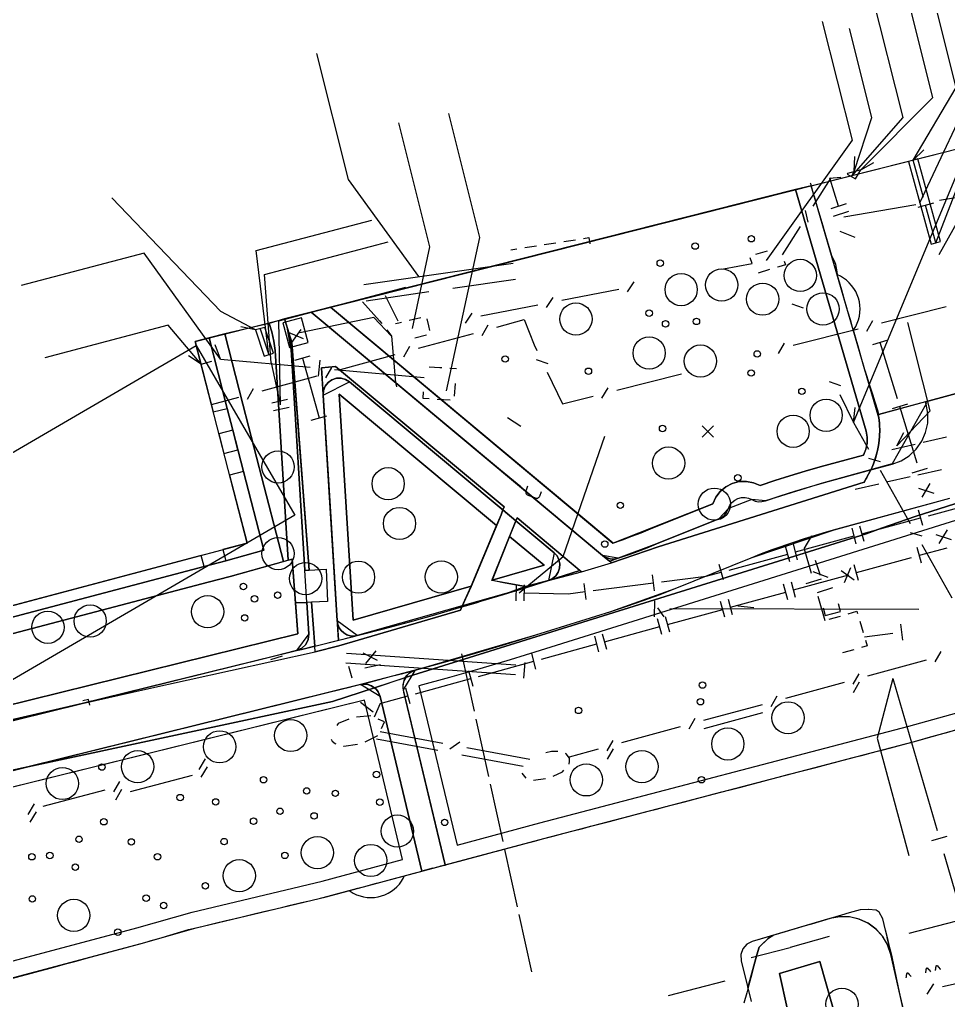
# Model space of a CAD drawing. Header units: metres. Extents: x 16996 to 17837, y 14166 to 14459.
# Drawn here: x 17458.5 to 17516.1, y 14324.5 to 14385.3 of the extents above; entities that cross this region are included whole.
import ezdxf

# ---------------------------------------------------------------- set-up
doc = ezdxf.new("R2010")
doc.units = ezdxf.units.M
for name, color, linetype in [('BOUNDARY', 7, 'Continuous'), ('BUILDING', 7, 'Continuous'), ('CURB', 7, 'Continuous'), ('ELECTR_CABLE', 7, 'Continuous'), ('ELECTR_CABLE_COMM', 7, 'Continuous'), ('GAS', 7, 'Continuous'), ('GRASS', 7, 'Continuous'), ('HEAT', 7, 'Continuous'), ('OVERHEAD_POWER_LINE', 7, 'Continuous'), ('ROAD', 7, 'Continuous'), ('SEWER', 7, 'Continuous'), ('SIDEWALK_PATH', 7, 'Continuous'), ('TREE', 3, 'Continuous'), ('WATER_PIPELINE', 7, 'Continuous')]:
    doc.layers.add(name, color=color, linetype=linetype)

# ---------------------------------------------------------------- blocks, each defined once
blk = doc.blocks.new('СИРЕНЬ_ОБЫКНОВЕННАЯ')
blk.add_circle((0, 0), 0.2)
blk = doc.blocks.new('СНЕЖНОЯГОДНИК_MAGIC_BERRY')
blk.add_circle((0, 0), 0.2)
blk = doc.blocks.new('СПИРЕЯ_GREFSHEIM')
blk.add_circle((0, 0), 0.2)
blk = doc.blocks.new('СПИРЕЯ_БУМАЛЬДА')
blk.add_circle((0, 0), 0.2)
blk = doc.blocks.new('СПИРЕЯ_ALBA')
blk.add_circle((0, 0), 0.2)
blk = doc.blocks.new('ДЕРЕН_ELEGANTISSIMA')
blk.add_circle((0, 0), 0.2)
blk = doc.blocks.new('ВЕЙНИК_КАРЛ_ФЕСТЕР')
blk.add_circle((0, 0), 0.2)
blk = doc.blocks.new('БРУННЕРА_МИСТЕР_МОРС')
blk.add_circle((0, 0), 0.2)
blk = doc.blocks.new('ХОСТА_BARBARA_ANN')
blk.add_circle((0, 0), 0.2)
blk = doc.blocks.new('КЛЕН_РОЯЛ_РЕД')
blk.add_circle((0, 0), 0.2)
blk = doc.blocks.new('ЛИПА_КРУПНОЛИСТНАЯ')
blk.add_circle((0, 0), 0.2)

msp = doc.modelspace()

# ---------------------------------------------------------------- linework, layer by layer
at = {"layer": 'BOUNDARY'}
msp.add_lwpolyline([(17405.2, 14334.923), (17472.643, 14352.865), (17469.424, 14365.388), (17517.182, 14377.457), (17520.769, 14364.303), (17572.624, 14378.345), (17564.621, 14407.955)], dxfattribs=at)
at = {"layer": 'BUILDING'}
msp.add_lwpolyline([(17428.224, 14341.073), (17469.485, 14365.122), (17475.618, 14354.599), (17434.357, 14330.55)], close=True, dxfattribs=at)
at = {"layer": 'CURB'}
for points in [[(17507.692, 14374.861), (17507.603, 14375.166), (17507.592, 14375.202)], [(17511.329, 14357.385), (17511.333, 14357.394), (17511.421, 14357.592), (17511.502, 14357.792), (17511.575, 14357.996), (17511.59, 14358.045), (17511.726, 14358.526), (17511.748, 14358.621), (17511.791, 14358.833), (17511.825, 14359.047), (17511.847, 14359.226), (17511.881, 14359.725), (17511.883, 14359.91), (17511.878, 14360.126), (17511.865, 14360.342), (17511.856, 14360.434), (17511.806, 14360.932), (17511.797, 14361.028), (17511.609, 14361.613), (17511.457, 14362.089), (17511.24, 14362.765), (17511.087, 14363.242), (17510.99, 14363.545), (17510.88, 14363.921), (17510.74, 14364.401), (17510.542, 14365.083), (17510.402, 14365.564), (17510.284, 14365.968), (17510.203, 14366.246), (17510.063, 14366.726), (17509.91, 14367.25), (17509.864, 14367.408), (17509.724, 14367.888), (17509.525, 14368.57), (17509.385, 14369.05), (17509.187, 14369.732), (17509.047, 14370.212), (17508.848, 14370.895), (17508.708, 14371.375), (17508.509, 14372.057), (17508.369, 14372.537), (17508.17, 14373.219), (17508.03, 14373.699), (17507.832, 14374.381)], [(17514.721, 14361.63), (17514.755, 14361.51), (17512.666, 14357.783), (17508.256, 14356.576), (17504.796, 14355.492), (17503.956, 14355.572), (17502.496, 14355.009), (17501.916, 14354.381), (17498.046, 14352.82), (17495.664, 14351.929), (17494.697, 14352.107), (17491.402, 14354.86), (17488.372, 14357.392), (17476.627, 14367.208)], [(17476.234, 14351.189), (17475.382, 14364.882), (17475.129, 14366.272), (17474.97, 14366.789)], [(17452.833, 14346.898), (17469.98, 14351.42), (17471.335, 14351.773), (17473.685, 14352.429), (17472.428, 14357.305), (17471.766, 14359.876), (17471.417, 14361.232), (17470.29, 14365.606)], [(17479.478, 14347.135), (17478.233, 14348.042), (17477.362, 14362.048), (17477.362, 14362.048), (17479.001, 14362.877), (17488.042, 14355.323), (17490.565, 14353.214), (17491.687, 14352.276), (17491.345, 14350.554), (17489.636, 14350.019), (17479.478, 14347.135)], [(17514.721, 14361.63), (17517.617, 14362.414)], [(17510.91, 14356.64), (17511.026, 14356.823), (17511.096, 14356.942)], [(17516.206, 14355.642), (17509.048, 14353.682), (17503.881, 14351.939), (17499.168, 14350.038), (17495.178, 14348.611), (17490.533, 14347.156), (17483.046, 14344.972), (17482.334, 14343.774), (17484.942, 14332.868), (17484.653, 14332.831), (17485.332, 14333.013), (17485.815, 14333.142), (17486.495, 14333.323), (17486.978, 14333.452), (17487.657, 14333.634)], [(17476.358, 14349.193), (17476.48, 14347.233), (17475.722, 14346.201), (17474.351, 14345.862), (17400.579, 14327.611), (17399.436, 14328.153), (17399.131, 14328.796)], [(17484.17, 14332.702), (17483.491, 14332.521), (17483.483, 14332.519), (17480.893, 14343.351), (17479.68, 14344.09), (17475.071, 14342.949), (17390.821, 14322.107)], [(17488.14, 14333.763), (17488.819, 14333.944), (17489.302, 14334.073), (17489.981, 14334.254), (17490.464, 14334.384), (17491.05, 14334.54), (17491.143, 14334.564), (17491.627, 14334.691), (17492.307, 14334.869), (17492.791, 14334.996), (17493.471, 14335.174), (17493.954, 14335.301), (17494.634, 14335.479), (17495.118, 14335.605), (17495.798, 14335.783), (17496.282, 14335.91), (17496.962, 14336.088), (17497.445, 14336.215), (17498.125, 14336.393), (17498.609, 14336.52), (17499.289, 14336.698), (17499.773, 14336.824), (17500, 14336.884), (17500.453, 14337.002), (17500.936, 14337.129), (17501.616, 14337.307), (17502.1, 14337.434), (17502.78, 14337.612), (17503.264, 14337.739), (17503.944, 14337.917), (17504.427, 14338.043), (17505.107, 14338.222), (17505.591, 14338.348), (17506.271, 14338.526), (17506.755, 14338.653), (17507.435, 14338.831), (17507.918, 14338.958), (17508.598, 14339.136), (17509.082, 14339.262), (17509.762, 14339.441), (17510.246, 14339.567), (17510.926, 14339.745), (17511.409, 14339.872), (17512.089, 14340.05), (17512.573, 14340.177), (17513.253, 14340.355), (17513.737, 14340.481), (17513.96, 14340.54), (17514.414, 14340.668), (17514.896, 14340.803), (17515.572, 14340.993), (17516.054, 14341.129), (17516.73, 14341.319)], [(17457.896, 14325.812), (17458.574, 14325.996), (17459.056, 14326.127), (17459.735, 14326.312), (17460.217, 14326.442), (17460.896, 14326.627), (17461.378, 14326.758), (17462.057, 14326.942), (17462.539, 14327.073), (17463.218, 14327.257), (17463.7, 14327.388), (17464.378, 14327.572), (17464.861, 14327.703), (17465.539, 14327.887), (17466.022, 14328.018), (17466.077, 14328.033), (17466.45, 14328.134), (17466.699, 14328.207), (17467.178, 14328.349), (17467.852, 14328.548), (17468.332, 14328.69), (17469.006, 14328.889), (17469.492, 14329.007), (17470.175, 14329.171), (17470.662, 14329.287), (17471.345, 14329.451), (17471.832, 14329.567), (17472.515, 14329.73), (17473.002, 14329.847), (17473.685, 14330.01), (17474.171, 14330.126), (17474.855, 14330.29), (17475.341, 14330.406), (17476.025, 14330.569), (17476.511, 14330.686), (17477.195, 14330.849), (17477.68, 14330.969), (17478.359, 14331.15), (17478.842, 14331.279), (17479.522, 14331.461), (17480.005, 14331.59), (17480.684, 14331.771), (17481.167, 14331.9), (17481.846, 14332.082), (17482.329, 14332.211), (17483.008, 14332.392)], [(17513.309, 14324.123), (17513.161, 14324.821), (17513.058, 14325.31), (17512.91, 14326.009), (17512.807, 14326.498), (17512.765, 14326.697), (17512.646, 14327.194), (17512.529, 14327.68), (17512.363, 14328.374), (17512.246, 14328.86), (17512.08, 14329.555), (17511.843, 14329.973), (17511.663, 14330.099), (17511.198, 14330.133), (17511.17, 14330.133), (17510.671, 14330.125), (17509.986, 14329.924), (17509.506, 14329.783), (17508.821, 14329.581), (17508.341, 14329.44), (17507.656, 14329.239), (17507.177, 14329.098), (17506.492, 14328.896), (17506.012, 14328.755), (17505.327, 14328.554), (17504.915, 14328.298), (17504.412, 14327.792), (17504.256, 14327.325), (17504.074, 14326.634), (17503.947, 14326.151), (17503.765, 14325.46), (17503.637, 14324.977), (17503.465, 14324.323)]]:
    msp.add_lwpolyline(points, dxfattribs=at)
at = {"layer": 'ELECTR_CABLE'}
for points in [[(17479.798, 14367.85), (17480.868, 14366.66), (17481.003, 14366.487)], [(17481.61, 14365.714), (17480.505, 14366.862), (17475.909, 14365.918)], [(17512.95, 14358.897), (17515.011, 14361.078), (17513.638, 14366.554)], [(17481.312, 14366.094), (17481.61, 14365.714), (17481.842, 14362.842), (17481.907, 14362.574)], [(17512.95, 14358.897), (17513.386, 14359.723)], [(17485.937, 14345.996), (17486.722, 14342.442)], [(17486.829, 14341.954), (17487.614, 14338.399)], [(17487.722, 14337.911), (17488.506, 14334.356)], [(17488.614, 14333.868), (17489.399, 14330.313)], [(17489.507, 14329.825), (17490.291, 14326.271)], [(17514.742, 14326.203), (17514.743, 14326.218), (17514.749, 14326.269), (17514.751, 14326.291), (17514.755, 14326.326), (17514.76, 14326.364), (17514.764, 14326.389), (17514.768, 14326.414), (17514.772, 14326.432), (17514.777, 14326.451), (17514.78, 14326.462), (17514.783, 14326.471), (17514.786, 14326.48), (17514.787, 14326.483), (17514.789, 14326.487), (17514.792, 14326.492), (17514.794, 14326.496), (17514.796, 14326.499), (17514.798, 14326.502), (17514.8, 14326.504), (17514.803, 14326.507), (17514.804, 14326.509), (17514.806, 14326.51), (17514.807, 14326.511), (17514.808, 14326.511), (17514.81, 14326.512), (17514.812, 14326.513), (17514.813, 14326.513), (17514.815, 14326.514), (17514.816, 14326.514), (17514.817, 14326.514), (17514.818, 14326.514), (17514.819, 14326.514), (17514.821, 14326.514), (17514.822, 14326.514), (17514.824, 14326.514), (17514.826, 14326.513), (17514.827, 14326.512), (17514.828, 14326.512), (17514.83, 14326.511), (17514.831, 14326.51), (17514.833, 14326.51), (17514.834, 14326.509), (17514.837, 14326.507), (17514.838, 14326.506), (17514.841, 14326.503), (17514.845, 14326.5), (17514.847, 14326.497), (17514.853, 14326.491), (17514.92, 14326.418), (17514.942, 14326.393), (17515.016, 14326.311), (17515.044, 14326.279)], [(17515.347, 14326.356), (17515.348, 14326.371), (17515.354, 14326.422), (17515.356, 14326.445), (17515.36, 14326.479), (17515.365, 14326.517), (17515.369, 14326.543), (17515.373, 14326.567), (17515.377, 14326.586), (17515.382, 14326.604), (17515.385, 14326.615), (17515.388, 14326.625), (17515.391, 14326.633), (17515.392, 14326.636), (17515.394, 14326.64), (17515.397, 14326.646), (17515.399, 14326.649), (17515.401, 14326.652), (17515.403, 14326.655), (17515.405, 14326.657), (17515.407, 14326.66), (17515.409, 14326.662), (17515.411, 14326.663), (17515.412, 14326.664), (17515.413, 14326.665), (17515.415, 14326.665), (17515.416, 14326.666), (17515.418, 14326.667), (17515.42, 14326.667), (17515.421, 14326.667), (17515.422, 14326.667), (17515.423, 14326.667), (17515.424, 14326.667), (17515.426, 14326.667), (17515.427, 14326.667), (17515.429, 14326.667), (17515.431, 14326.666), (17515.432, 14326.666), (17515.433, 14326.665), (17515.435, 14326.665), (17515.436, 14326.664), (17515.438, 14326.663), (17515.439, 14326.662), (17515.442, 14326.66), (17515.443, 14326.659), (17515.446, 14326.657), (17515.449, 14326.653), (17515.452, 14326.65), (17515.458, 14326.644), (17515.525, 14326.571), (17515.547, 14326.546), (17515.62, 14326.464), (17515.649, 14326.432)], [(17513.532, 14325.896), (17513.534, 14325.911), (17513.539, 14325.962), (17513.541, 14325.985), (17513.545, 14326.019), (17513.55, 14326.057), (17513.554, 14326.083), (17513.559, 14326.108), (17513.562, 14326.126), (17513.567, 14326.145), (17513.57, 14326.156), (17513.573, 14326.165), (17513.576, 14326.173), (17513.578, 14326.177), (17513.579, 14326.18), (17513.582, 14326.186), (17513.584, 14326.19), (17513.586, 14326.192), (17513.588, 14326.195), (17513.59, 14326.198), (17513.593, 14326.201), (17513.595, 14326.202), (17513.596, 14326.203), (17513.597, 14326.204), (17513.599, 14326.205), (17513.6, 14326.206), (17513.602, 14326.207), (17513.603, 14326.207), (17513.605, 14326.208), (17513.606, 14326.208), (17513.607, 14326.208), (17513.608, 14326.208), (17513.61, 14326.208), (17513.611, 14326.208), (17513.612, 14326.207), (17513.614, 14326.207), (17513.616, 14326.207), (17513.618, 14326.206), (17513.619, 14326.206), (17513.62, 14326.205), (17513.622, 14326.204), (17513.623, 14326.203), (17513.624, 14326.203), (17513.627, 14326.201), (17513.629, 14326.199), (17513.631, 14326.197), (17513.635, 14326.194), (17513.638, 14326.191), (17513.643, 14326.185), (17513.71, 14326.111), (17513.732, 14326.086), (17513.806, 14326.005), (17513.834, 14325.973)]]:
    msp.add_lwpolyline(points, dxfattribs=at)
at = {"layer": 'ELECTR_CABLE_COMM'}
for points in [[(17510.253, 14360.347), (17519.499, 14382.547), (17516.062, 14396.248)], [(17504.862, 14370.405), (17510.19, 14377.867), (17508.342, 14385.235)], [(17482.9, 14366.181), (17483.992, 14371.253), (17482.061, 14378.95)], [(17507.762, 14373.779), (17508.877, 14375.542)], [(17507.444, 14372.779), (17507.279, 14373.511)], [(17505.846, 14370.748), (17506.961, 14372.511)], [(17504.209, 14370.793), (17504.919, 14371.014)], [(17502.195, 14369.881), (17503.967, 14370.224)], [(17503.967, 14370.224), (17503.857, 14370.579)], [(17505.967, 14370.357), (17506.033, 14370.145), (17505.619, 14370.017), (17505.535, 14369.99)], [(17505.057, 14369.842), (17504.347, 14369.622)], [(17496.231, 14368.459), (17496.651, 14369.08)], [(17492.16, 14367.942), (17495.705, 14368.627)], [(17481.221, 14368.227), (17481.997, 14366.658)], [(17491.214, 14367.489), (17491.634, 14368.11)], [(17506.424, 14367.724), (17507.131, 14367.475)], [(17486.197, 14366.52), (17486.617, 14367.14)], [(17487.143, 14366.972), (17490.688, 14367.657)], [(17511.994, 14366.536), (17516.013, 14367.558)], [(17481.857, 14366.499), (17482.053, 14366.545), (17482.219, 14366.585)], [(17482.706, 14366.7), (17483.43, 14366.872)], [(17483.793, 14366.788), (17483.898, 14366.345), (17483.965, 14366.064)], [(17488.131, 14366.275), (17489.831, 14366.737)], [(17489.831, 14366.737), (17490.443, 14365.163), (17490.61, 14364.817)], [(17511.075, 14366.029), (17511.458, 14366.673)], [(17483.283, 14364.959), (17486.683, 14365.882)], [(17487.221, 14365.754), (17487.593, 14366.404)], [(17506.521, 14365.144), (17510.54, 14366.166)], [(17483.779, 14365.763), (17483.056, 14365.591)], [(17505.603, 14364.637), (17505.986, 14365.281)], [(17482.373, 14364.437), (17482.745, 14365.087)], [(17478.435, 14363.642), (17481.835, 14364.566)], [(17490.583, 14364.265), (17491.291, 14364.019)], [(17477.525, 14363.12), (17477.898, 14363.771)], [(17491.264, 14363.467), (17492.215, 14361.506), (17494.122, 14361.991)], [(17473.587, 14362.326), (17476.987, 14363.249)], [(17495.576, 14362.361), (17499.595, 14363.383)], [(17508.741, 14362.889), (17509.448, 14362.64)], [(17472.677, 14361.804), (17473.05, 14362.454)], [(17494.657, 14361.854), (17495.04, 14362.498)], [(17470.439, 14361.471), (17472.14, 14361.932)], [(17509.419, 14362.088), (17510.253, 14360.347)], [(17510.253, 14360.347), (17510.368, 14361.274)], [(17500.868, 14359.446), (17501.575, 14360.153)], [(17501.576, 14359.446), (17500.869, 14360.153)], [(17510.253, 14360.347), (17511.179, 14358.696)], [(17511.185, 14358.144), (17511.907, 14357.941)], [(17511.913, 14357.388), (17513.764, 14354.087)], [(17513.771, 14353.535), (17514.492, 14353.332)], [(17514.498, 14352.779), (17516.35, 14349.478)], [(17515.313, 14345.499), (17515.686, 14346.149)], [(17511.142, 14344.641), (17514.776, 14345.628)], [(17510.232, 14344.119), (17510.604, 14344.769)], [(17506.061, 14343.26), (17509.694, 14344.247)], [(17510.267, 14343.61), (17510.64, 14344.261)], [(17505.151, 14342.738), (17505.523, 14343.389)], [(17500.98, 14341.88), (17504.613, 14342.867)], [(17480.313, 14342.152), (17479.443, 14342.072)], [(17500.995, 14341.366), (17504.638, 14342.356)], [(17478.965, 14341.942), (17478.287, 14341.676), (17478.206, 14341.554)], [(17480.977, 14341.375), (17481.163, 14341.776), (17480.77, 14341.958)], [(17500.07, 14341.358), (17500.442, 14342.008)], [(17479.972, 14340.54), (17480.75, 14340.939)], [(17480.892, 14341.191), (17484.797, 14340.466)], [(17495.899, 14340.498), (17499.532, 14341.486)], [(17477.86, 14340.714), (17477.922, 14340.591), (17478.104, 14340.432), (17478.158, 14340.415)], [(17478.636, 14340.267), (17478.648, 14340.263), (17479.5, 14340.395)], [(17480.676, 14340.722), (17484.488, 14340.015)], [(17485.225, 14340.117), (17485.843, 14340.542)], [(17494.989, 14339.976), (17495.361, 14340.627)], [(17485.963, 14339.741), (17489.775, 14339.034)], [(17486.272, 14340.193), (17490.176, 14339.468)], [(17491.924, 14339.95), (17491.535, 14339.941), (17491.174, 14339.869)], [(17492.623, 14339.148), (17492.634, 14339.352), (17492.644, 14339.532), (17492.429, 14339.801), (17492.402, 14339.81)], [(17492.634, 14339.611), (17494.451, 14340.105)], [(17494.994, 14339.46), (17495.366, 14340.11)], [(17469.68, 14338.833), (17470.058, 14339.481)], [(17465.42, 14337.468), (17469.271, 14338.483)], [(17469.807, 14338.35), (17470.185, 14338.997)], [(17489.696, 14338.588), (17489.932, 14338.297), (17489.936, 14338.296)], [(17491.635, 14338.41), (17492.203, 14338.69), (17492.288, 14338.781)], [(17464.38, 14337.437), (17464.757, 14338.085)], [(17490.415, 14338.153), (17490.415, 14338.153), (17491.164, 14338.264)], [(17459.993, 14336.556), (17463.843, 14337.57)], [(17464.506, 14336.953), (17464.883, 14337.601)], [(17459.079, 14336.041), (17459.457, 14336.689)], [(17459.204, 14335.557), (17459.582, 14336.204)], [(17515.771, 14325.368), (17519.63, 14326.201)], [(17514.834, 14324.895), (17515.241, 14325.525)]]:
    msp.add_lwpolyline(points, dxfattribs=at)
at = {"layer": 'GAS'}
for points in [[(17514.373, 14373.99), (17518.035, 14381.759), (17515.661, 14391.221)], [(17515.579, 14370.769), (17522.595, 14383.336), (17520.757, 14390.662)], [(17515.373, 14371.508), (17519.611, 14382.435), (17517.775, 14389.754)], [(17513.952, 14376.632), (17516.628, 14381.139), (17514.885, 14388.087)], [(17513.952, 14376.632), (17514.626, 14377.278)], [(17515.662, 14371.588), (17514.241, 14376.712), (17513.662, 14376.552), (17515.084, 14371.428), (17515.662, 14371.588)], [(17514.596, 14374.311), (17513.952, 14376.632)], [(17509.324, 14373.767), (17508.788, 14375.519)], [(17473.162, 14366.095), (17471.01, 14367.243), (17464.266, 14374.291)], [(17509.802, 14373.913), (17508.846, 14373.62)], [(17515.211, 14373.963), (17514.247, 14373.695)], [(17515.373, 14371.508), (17514.729, 14373.829)], [(17509.949, 14373.435), (17508.992, 14373.142)], [(17473.996, 14364.562), (17473.208, 14371.015), (17480.394, 14372.915)], [(17509.404, 14372.223), (17510.334, 14371.857)], [(17474.138, 14364.052), (17473.719, 14369.539), (17481.391, 14371.569)], [(17474.719, 14361.441), (17474.619, 14366.659), (17482.491, 14368.741)], [(17476.024, 14366.852), (17474.856, 14366.543), (17475.278, 14365.002), (17476.444, 14365.319), (17476.024, 14366.852)], [(17473.162, 14366.095), (17472.251, 14366.298)], [(17473.744, 14366.249), (17473.162, 14366.095), (17473.711, 14364.466), (17474.28, 14364.657), (17473.744, 14366.249)], [(17473.453, 14366.172), (17473.996, 14364.562)], [(17476.144, 14365.549), (17475.225, 14365.942)], [(17475.984, 14366.127), (17475.398, 14365.316)], [(17512.387, 14365.47), (17511.431, 14365.178)], [(17512.982, 14361.82), (17511.909, 14365.324)], [(17474.138, 14364.052), (17474.664, 14361.685)], [(17475.602, 14364.221), (17476.566, 14364.488)], [(17476.084, 14364.354), (17477.114, 14360.634)], [(17474.176, 14361.576), (17475.152, 14361.793)], [(17474.285, 14361.088), (17475.261, 14361.305)], [(17513.606, 14361.488), (17512.65, 14361.196)], [(17514.201, 14357.838), (17513.128, 14361.342)], [(17476.632, 14360.501), (17477.596, 14360.767)], [(17489.528, 14349.787), (17492.244, 14352.035), (17494.826, 14359.501)], [(17514.825, 14357.506), (17513.869, 14357.213)], [(17514.299, 14356.276), (17515.249, 14355.963)], [(17514.508, 14355.714), (17515.022, 14356.572)], [(17514.554, 14353.953), (17514.291, 14354.918)], [(17514.905, 14354.567), (17516.724, 14355.062)], [(17510.784, 14353.444), (17514.423, 14354.435)], [(17510.433, 14352.83), (17510.17, 14353.795)], [(17510.915, 14352.962), (17510.653, 14353.927)], [(17515.566, 14352.845), (17516.079, 14353.704)], [(17506.663, 14352.322), (17510.302, 14353.313)], [(17515.356, 14353.408), (17516.306, 14353.095)], [(17506.312, 14351.708), (17506.049, 14352.673)], [(17506.794, 14351.839), (17506.532, 14352.804)], [(17514.48, 14351.635), (17514.215, 14352.599)], [(17514.347, 14352.117), (17516.059, 14352.588)], [(17502.542, 14351.199), (17506.181, 14352.19)], [(17510.442, 14351.043), (17513.865, 14351.985)], [(17502.191, 14350.585), (17501.928, 14351.55)], [(17510.068, 14351.33), (17509.676, 14350.41)], [(17510.574, 14350.561), (17510.309, 14351.525)], [(17497.912, 14349.902), (17497.786, 14350.894)], [(17498.345, 14350.461), (17501.125, 14350.813), (17502.06, 14351.068)], [(17506.536, 14349.968), (17509.96, 14350.91)], [(17509.49, 14351.169), (17510.302, 14350.584)], [(17489.34, 14349.29), (17489.359, 14350.29)], [(17489.84, 14349.281), (17489.859, 14350.281)], [(17493.674, 14349.366), (17493.549, 14350.358)], [(17494.108, 14349.925), (17497.849, 14350.398)], [(17506.187, 14349.354), (17505.921, 14350.318)], [(17506.669, 14349.486), (17506.404, 14350.451)], [(17489.849, 14349.781), (17492.57, 14349.73), (17493.612, 14349.862)], [(17502.631, 14348.894), (17506.054, 14349.836)], [(17502.281, 14348.279), (17502.016, 14349.244)], [(17502.763, 14348.412), (17502.498, 14349.376)], [(17498.858, 14347.338), (17498.592, 14348.302)], [(17498.725, 14347.82), (17502.149, 14348.762)], [(17494.819, 14346.745), (17498.243, 14347.687)], [(17498.376, 14347.205), (17498.11, 14348.169)], [(17494.47, 14346.131), (17494.205, 14347.095)], [(17494.952, 14346.263), (17494.687, 14347.228)], [(17490.914, 14345.671), (17494.337, 14346.613)], [(17480.746, 14345.59), (17479.854, 14346.043)], [(17480.624, 14346.178), (17479.987, 14345.406)], [(17490.564, 14345.056), (17490.299, 14346.021)], [(17479.945, 14345.136), (17480.925, 14345.336)], [(17487.008, 14344.597), (17490.432, 14345.539)], [(17486.659, 14343.982), (17486.394, 14344.946)], [(17483.103, 14343.522), (17486.526, 14344.464)], [(17480.909, 14342.919), (17482.621, 14343.39)], [(17482.753, 14342.908), (17482.488, 14343.872)], [(17479.674, 14342.998), (17480.471, 14342.393)], [(17480.909, 14342.919), (17480.529, 14342.066)]]:
    msp.add_lwpolyline(points, dxfattribs=at)
at = {"layer": 'GRASS'}
for points in [[(17501.916, 14354.381), (17502.111, 14354.486), (17502.276, 14354.63), (17502.406, 14354.806), (17502.496, 14355.009), (17502.587, 14355.216), (17502.721, 14355.394), (17502.89, 14355.539), (17503.09, 14355.643), (17503.309, 14355.7), (17503.531, 14355.707), (17503.75, 14355.664), (17503.956, 14355.572), (17504.156, 14355.483), (17504.367, 14355.439), (17504.583, 14355.442), (17504.796, 14355.492), (17505.702, 14355.803), (17506.614, 14356.096), (17507.531, 14356.371), (17508.453, 14356.63), (17511.339, 14357.408), (17511.421, 14357.592), (17511.502, 14357.792), (17511.648, 14358.2), (17511.748, 14358.621), (17511.791, 14358.833), (17511.825, 14359.047), (17511.878, 14359.477), (17511.883, 14359.91), (17511.878, 14360.126), (17511.865, 14360.342), (17511.834, 14360.648), (17507.638, 14375.045), (17506.668, 14374.8), (17511.034, 14359.821), (17511.105, 14359.444), (17511.104, 14359.064), (17511.031, 14358.69), (17510.888, 14358.334), (17508.193, 14357.595), (17507.252, 14357.332), (17506.316, 14357.051), (17505.387, 14356.752), (17504.463, 14356.435), (17504.05, 14356.618), (17503.613, 14356.703), (17503.167, 14356.69), (17502.73, 14356.576), (17502.33, 14356.367), (17501.991, 14356.078), (17501.724, 14355.721), (17501.542, 14355.308), (17495.357, 14352.858), (17477.824, 14367.51), (17476.627, 14367.208), (17494.697, 14352.107), (17494.915, 14351.968), (17495.157, 14351.891), (17495.411, 14351.877), (17495.664, 14351.929), (17496.264, 14352.14), (17496.861, 14352.359), (17497.455, 14352.586), (17498.046, 14352.82)], [(17495.338, 14352.874), (17495.925, 14353.081), (17496.51, 14353.296), (17497.092, 14353.518), (17497.672, 14353.747), (17501.542, 14355.308), (17501.724, 14355.721), (17501.991, 14356.078), (17502.33, 14356.367), (17502.73, 14356.576), (17503.167, 14356.69), (17503.613, 14356.703), (17504.05, 14356.618), (17504.463, 14356.435), (17505.387, 14356.752), (17506.316, 14357.051), (17507.252, 14357.332), (17508.193, 14357.595), (17510.878, 14358.319), (17511.027, 14358.678), (17511.103, 14359.055), (17511.106, 14359.439), (17511.034, 14359.821), (17506.668, 14374.8), (17477.824, 14367.51)], [(17474.384, 14364.82), (17474.357, 14365.114), (17474.313, 14365.405), (17474.252, 14365.694), (17474.174, 14365.978), (17474.015, 14366.496), (17471.259, 14365.851), (17472.385, 14361.481), (17472.734, 14360.125), (17473.397, 14357.555), (17474.898, 14351.729), (17475.193, 14351.811)], [(17475.129, 14366.272), (17474.97, 14366.789), (17474.015, 14366.496), (17474.174, 14365.978), (17474.252, 14365.694), (17474.313, 14365.405), (17474.357, 14365.114), (17474.384, 14364.82), (17475.193, 14351.811), (17475.438, 14351.88), (17475.644, 14349.162), (17476.358, 14349.193), (17476.234, 14351.189), (17475.382, 14364.882), (17475.35, 14365.235), (17475.297, 14365.584), (17475.223, 14365.93)], [(17486.544, 14350.194), (17479.232, 14348.092), (17478.36, 14362.11), (17488.115, 14353.958), (17488.397, 14354.634), (17488.516, 14354.926), (17488.042, 14355.323), (17479.001, 14362.877), (17478.752, 14363.03), (17478.474, 14363.104), (17478.187, 14363.095), (17477.909, 14363.002), (17477.669, 14362.833), (17477.492, 14362.607), (17477.387, 14362.34), (17477.362, 14362.048), (17477.79, 14355.168), (17478.233, 14348.042), (17478.271, 14347.825), (17478.354, 14347.623), (17478.479, 14347.445), (17478.642, 14347.296), (17478.834, 14347.187), (17479.042, 14347.122), (17479.26, 14347.105), (17479.478, 14347.135), (17481.107, 14347.558), (17482.732, 14347.995), (17484.353, 14348.446), (17485.97, 14348.911)], [(17488.115, 14353.958), (17478.36, 14362.11), (17479.232, 14348.092), (17486.544, 14350.194)], [(17512.659, 14357.763), (17513.218, 14357.976), (17513.719, 14358.291), (17514.148, 14358.699), (17514.492, 14359.188), (17514.732, 14359.735), (17514.858, 14360.313), (17514.868, 14360.905), (17514.76, 14361.493), (17514.721, 14361.63), (17511.78, 14360.834), (17511.834, 14360.648), (17511.865, 14360.342), (17511.878, 14360.126), (17511.883, 14359.91), (17511.878, 14359.477), (17511.825, 14359.047), (17511.791, 14358.833), (17511.748, 14358.621), (17511.648, 14358.2), (17511.502, 14357.792), (17511.421, 14357.592), (17511.339, 14357.408)], [(17517.066, 14355.481), (17514.083, 14354.53), (17512.004, 14353.79), (17511.05, 14353.45), (17482.59, 14344.57), (17482.452, 14344.524), (17482.367, 14344.348), (17482.319, 14344.161), (17482.308, 14343.967), (17482.334, 14343.774), (17484.933, 14332.906), (17491.05, 14334.54), (17513.96, 14340.54), (17521.024, 14342.526), (17517.431, 14354.956), (17517.373, 14355.108), (17517.292, 14355.248), (17517.189, 14355.373)], [(17489.321, 14354.253), (17488.516, 14354.926), (17488.397, 14354.634), (17486.539, 14350.182), (17485.97, 14348.911), (17487.155, 14349.26), (17488.539, 14349.679), (17488.734, 14349.75), (17489.925, 14350.184), (17488.653, 14350.402), (17487.836, 14350.542)], [(17516.589, 14354.267), (17490.832, 14346.202), (17488.959, 14345.626), (17487.08, 14345.068), (17485.196, 14344.528), (17483.307, 14344.006), (17485.667, 14334.137), (17490.794, 14335.507), (17513.698, 14341.505), (17519.784, 14343.216)], [(17491.064, 14351.494), (17487.847, 14350.569), (17488.653, 14350.402), (17489.925, 14350.184), (17491.343, 14350.554), (17491.588, 14350.668), (17491.789, 14350.84), (17491.939, 14351.058), (17492.027, 14351.313), (17492.043, 14351.582), (17491.989, 14351.841), (17491.869, 14352.077), (17491.687, 14352.276), (17490.565, 14353.214), (17489.321, 14354.253), (17488.93, 14353.277)], [(17488.93, 14353.277), (17487.847, 14350.569), (17491.064, 14351.494)], [(17491.343, 14350.554), (17489.925, 14350.184), (17488.734, 14349.75), (17489.636, 14350.019)], [(17400.034, 14329.225), (17399.131, 14328.796), (17399.436, 14328.153), (17399.513, 14328.017), (17399.611, 14327.897), (17399.728, 14327.794), (17399.861, 14327.712), (17402.771, 14328.467), (17424.168, 14333.451), (17450.88, 14340.247), (17462.423, 14342.911), (17475.722, 14346.201), (17476.042, 14346.343), (17476.288, 14346.58), (17476.44, 14346.885), (17476.48, 14347.233), (17476.358, 14349.193), (17475.644, 14349.162), (17475.789, 14347.247), (17400.339, 14328.582)], [(17480.55, 14343.896), (17480.354, 14344.02), (17480.138, 14344.095), (17479.91, 14344.119), (17479.68, 14344.09), (17459.04, 14338.983), (17477.954, 14343.038)], [(17466.077, 14328.033), (17469.492, 14329.007), (17477.544, 14330.933), (17483.483, 14332.519), (17480.893, 14343.351), (17480.842, 14343.507), (17480.767, 14343.652), (17480.669, 14343.782), (17480.55, 14343.896), (17477.954, 14343.038), (17459.04, 14338.983), (17390.821, 14322.107), (17389.796, 14321.635), (17389.039, 14320.849), (17388.612, 14319.844), (17388.579, 14318.716), (17389.743, 14311.505), (17392.145, 14310.55), (17394.661, 14310.055), (17397.225, 14310.027), (17399.771, 14310.472), (17412.796, 14314.016), (17446.593, 14322.848)], [(17391.061, 14321.136), (17390.378, 14320.822), (17389.873, 14320.297), (17389.588, 14319.627), (17389.567, 14318.876), (17390.647, 14312.178), (17392.788, 14311.409), (17395.013, 14311.026), (17397.27, 14311.034), (17399.509, 14311.437), (17412.538, 14314.982), (17446.338, 14323.815), (17465.811, 14328.997), (17469.238, 14329.975), (17477.298, 14331.902), (17482.284, 14333.234), (17479.92, 14343.119)], [(17465.811, 14328.997), (17469.238, 14329.975), (17477.298, 14331.902), (17482.284, 14333.234), (17479.92, 14343.119), (17475.311, 14341.979), (17391.061, 14321.136), (17390.378, 14320.822), (17389.873, 14320.297), (17389.588, 14319.627), (17389.567, 14318.876), (17390.647, 14312.178), (17392.788, 14311.409), (17395.013, 14311.026), (17397.27, 14311.034), (17399.509, 14311.437), (17412.538, 14314.982), (17446.338, 14323.815)], [(17399.861, 14327.712), (17400.03, 14327.633), (17400.21, 14327.59), (17400.395, 14327.582), (17400.579, 14327.611), (17462.423, 14342.911), (17450.88, 14340.247), (17424.168, 14333.451), (17402.771, 14328.467)], [(17504.256, 14327.325), (17504.412, 14327.792), (17505.104, 14328.488), (17503.979, 14328.157), (17503.637, 14327.979), (17503.394, 14327.696), (17503.272, 14327.344), (17503.291, 14326.958), (17503.705, 14325.278)], [(17508.16, 14326.906), (17505.659, 14326.172), (17506.62, 14321.869), (17509.384, 14322.615)]]:
    msp.add_lwpolyline(points, close=True, dxfattribs=at)
for points in [[(17453.09, 14345.931), (17470.234, 14350.452), (17471.596, 14350.808), (17474.898, 14351.729), (17473.397, 14357.555), (17472.734, 14360.125), (17472.385, 14361.481), (17471.259, 14365.851), (17470.29, 14365.606), (17471.417, 14361.232), (17471.766, 14359.876), (17472.428, 14357.305), (17473.685, 14352.429), (17471.335, 14351.773), (17469.98, 14351.42), (17452.833, 14346.898)], [(17516.21, 14355.644), (17509.234, 14353.733), (17508.554, 14353.544), (17507.877, 14353.345), (17507.203, 14353.136), (17506.532, 14352.917), (17505.865, 14352.688), (17505.201, 14352.448), (17504.541, 14352.199), (17503.884, 14351.94), (17499.168, 14350.038), (17498.181, 14349.651), (17497.187, 14349.284), (17496.186, 14348.938), (17495.178, 14348.611), (17490.533, 14347.156), (17488.669, 14346.583), (17486.8, 14346.027), (17484.925, 14345.49), (17483.046, 14344.972), (17482.867, 14344.904), (17482.705, 14344.805), (17482.566, 14344.677), (17482.452, 14344.524), (17482.59, 14344.57), (17511.05, 14353.45), (17512.004, 14353.79), (17514.083, 14354.53), (17517.066, 14355.481)], [(17400.339, 14328.582), (17475.789, 14347.247), (17475.438, 14351.88), (17471.596, 14350.808), (17470.234, 14350.452), (17453.09, 14345.931)], [(17513.393, 14323.699), (17512.572, 14327.354), (17512.376, 14327.937), (17512.069, 14328.463), (17511.662, 14328.917), (17511.167, 14329.282), (17510.607, 14329.538), (17510.013, 14329.674), (17509.404, 14329.687), (17508.799, 14329.575), (17505.104, 14328.488), (17504.412, 14327.792), (17504.256, 14327.325), (17503.705, 14325.278), (17503.914, 14324.434)], [(17506.62, 14321.869), (17505.659, 14326.172), (17508.16, 14326.906), (17509.384, 14322.615)]]:
    msp.add_lwpolyline(points, dxfattribs=at)
at = {"layer": 'HEAT'}
for points in [[(17483.308, 14369.404), (17478.946, 14375.433), (17476.968, 14383.256)], [(17515.601, 14374.139), (17517.832, 14374.528)], [(17509.66, 14373.104), (17514.123, 14373.881)], [(17489.868, 14371.206), (17490.589, 14371.318)], [(17491.083, 14371.395), (17491.803, 14371.507)], [(17492.297, 14371.584), (17493.018, 14371.695)], [(17493.512, 14371.772), (17493.847, 14371.824), (17493.906, 14371.439)], [(17489.014, 14371.074), (17489.374, 14371.13)], [(17479.882, 14368.91), (17489.143, 14370.244)], [(17485.404, 14368.685), (17489.298, 14369.246)], [(17480.026, 14367.911), (17483.919, 14368.471)], [(17513.709, 14328.668), (17517.233, 14329.579)], [(17498.78, 14324.807), (17502.304, 14325.718)]]:
    msp.add_lwpolyline(points, dxfattribs=at)
at = {"layer": 'OVERHEAD_POWER_LINE'}
for points in [[(17508.743, 14328.457), (17506.334, 14327.789)], [(17503.912, 14327.167), (17506.334, 14327.789)]]:
    msp.add_lwpolyline(points, dxfattribs=at)
at = {"layer": 'ROAD'}
for points in [[(17517.617, 14362.414), (17514.721, 14361.63), (17511.816, 14360.844), (17511.815, 14360.844), (17511.797, 14361.027), (17511.797, 14361.029), (17510.99, 14363.545), (17510.25, 14366.081), (17510.278, 14366.118), (17510.394, 14366.312), (17510.49, 14366.516), (17510.566, 14366.728), (17510.621, 14366.947), (17510.654, 14367.17), (17510.666, 14367.396), (17510.654, 14367.621), (17510.621, 14367.845), (17510.566, 14368.064), (17510.49, 14368.276), (17510.394, 14368.48), (17510.278, 14368.674), (17510.143, 14368.855), (17509.992, 14369.022), (17509.825, 14369.174), (17509.643, 14369.308), (17509.45, 14369.424), (17509.256, 14369.516), (17509.246, 14369.703), (17509.213, 14369.927), (17509.158, 14370.146), (17509.082, 14370.358), (17508.986, 14370.562), (17508.905, 14370.696), (17507.639, 14375.044), (17507.639, 14375.045), (17507.64, 14375.045), (17516.212, 14377.212)], [(17446.593, 14322.848), (17466.077, 14328.033), (17469.492, 14329.007), (17469.492, 14329.008), (17477.544, 14330.933), (17478.976, 14331.315), (17479.041, 14331.267), (17479.234, 14331.151), (17479.438, 14331.055), (17479.651, 14330.979), (17479.87, 14330.924), (17480.093, 14330.891), (17480.319, 14330.88), (17480.544, 14330.891), (17480.767, 14330.924), (17480.986, 14330.979), (17481.199, 14331.055), (17481.403, 14331.151), (17481.596, 14331.267), (17481.778, 14331.402), (17481.945, 14331.554), (17482.096, 14331.721), (17482.231, 14331.902), (17482.347, 14332.096), (17482.412, 14332.233), (17491.05, 14334.54), (17513.96, 14340.54), (17513.961, 14340.54), (17533.476, 14346.026)], [(17513.486, 14323.284), (17512.6, 14327.388), (17512.355, 14328.408), (17512.353, 14328.412), (17512.351, 14328.414), (17512.347, 14328.416), (17512.343, 14328.415), (17512.34, 14328.414), (17512.337, 14328.411), (17512.336, 14328.407), (17512.336, 14328.404), (17512.566, 14327.382), (17512.367, 14327.958), (17512.366, 14327.96), (17512.058, 14328.48), (17512.057, 14328.481), (17511.651, 14328.928), (17511.649, 14328.929), (17511.156, 14329.288), (17511.154, 14329.289), (17510.599, 14329.541), (17510.597, 14329.542), (17510.008, 14329.674), (17510.006, 14329.675), (17509.402, 14329.687), (17509.4, 14329.686), (17508.8, 14329.575), (17508.799, 14329.575), (17503.981, 14328.158), (17503.979, 14328.157), (17503.639, 14327.98), (17503.636, 14327.978), (17503.396, 14327.698), (17503.394, 14327.694), (17503.273, 14327.346), (17503.272, 14327.342), (17503.291, 14326.96), (17503.291, 14326.958), (17503.706, 14325.278), (17503.914, 14324.435)]]:
    msp.add_lwpolyline(points, dxfattribs=at)
at = {"layer": 'SEWER'}
for points in [[(17510.708, 14376.027), (17515.186, 14380.526), (17511.163, 14396.565)], [(17510.708, 14376.027), (17511.52, 14376.488)], [(17488.796, 14360.656), (17489.635, 14360.129)], [(17514.575, 14359.124), (17516.036, 14359.463)], [(17512.627, 14358.673), (17514.088, 14359.011)], [(17515.719, 14357.427), (17514.257, 14357.09)], [(17513.77, 14356.978), (17512.308, 14356.642)], [(17490.047, 14356.407), (17489.947, 14356.149), (17489.935, 14356.111), (17489.93, 14356.081), (17489.926, 14356.039), (17489.93, 14355.998), (17489.939, 14355.965), (17489.957, 14355.93), (17489.98, 14355.899), (17490.003, 14355.883), (17490.027, 14355.869), (17490.572, 14355.656), (17490.597, 14355.651), (17490.619, 14355.65), (17490.648, 14355.654), (17490.67, 14355.662), (17490.7, 14355.675), (17490.729, 14355.691), (17490.753, 14355.716), (17490.785, 14355.753), (17490.802, 14355.786), (17490.915, 14356.074)], [(17511.821, 14356.529), (17510.359, 14356.193)], [(17497.906, 14349.296), (17497.903, 14348.305)], [(17498.095, 14348.86), (17498.503, 14348.304)], [(17498.876, 14348.809), (17514.3, 14348.77)], [(17503.086, 14348.983), (17504.069, 14348.867)], [(17474.116, 14345.657), (17474.838, 14345.869)], [(17478.805, 14346.039), (17489.314, 14345.326)], [(17478.764, 14345.441), (17489.294, 14344.726)], [(17478.932, 14345.236), (17479.144, 14344.514)], [(17489.864, 14345.473), (17489.797, 14344.485)], [(17512.692, 14344.465), (17511.733, 14340.774), (17513.688, 14333.499)], [(17512.692, 14344.465), (17515.444, 14335.049)], [(17462.899, 14342.821), (17462.809, 14343.173), (17462.458, 14343.083)], [(17516.057, 14334.678), (17515.106, 14334.4)], [(17515.864, 14333.61), (17518.616, 14324.194)]]:
    msp.add_lwpolyline(points, dxfattribs=at)
at = {"layer": 'SIDEWALK_PATH'}
for points in [[(17477.635, 14349.247), (17476.644, 14349.205), (17476.85, 14346.48), (17478.308, 14346.841), (17477.79, 14355.168), (17477.257, 14363.739), (17478.124, 14363.828), (17488.594, 14355.116), (17488.516, 14354.926), (17489.321, 14354.253), (17489.396, 14354.44), (17493.384, 14351.086), (17495.254, 14351.641), (17494.716, 14352.091), (17489.929, 14356.079), (17489.616, 14356.353), (17488.372, 14357.392), (17476.627, 14367.208), (17474.97, 14366.789), (17475.424, 14365.313), (17476.493, 14351.2), (17477.55, 14351.246)], [(17475.84, 14359.825), (17475.424, 14365.313), (17475.129, 14366.272), (17475.223, 14365.93), (17475.297, 14365.584), (17475.35, 14365.235), (17475.382, 14364.882), (17476.234, 14351.189), (17476.493, 14351.2)], [(17470.29, 14365.606), (17469.424, 14365.388), (17470.549, 14361.008), (17471.417, 14361.232)], [(17478.124, 14363.828), (17477.257, 14363.739), (17477.362, 14362.048), (17477.387, 14362.34), (17477.492, 14362.607), (17477.669, 14362.833), (17477.909, 14363.002), (17478.187, 14363.095), (17478.474, 14363.104), (17478.752, 14363.03), (17479.001, 14362.877), (17488.042, 14355.323), (17488.516, 14354.926), (17488.594, 14355.116)], [(17510.99, 14363.545), (17511.834, 14360.648), (17511.797, 14361.028)], [(17471.766, 14359.876), (17470.898, 14359.652), (17471.21, 14358.437), (17472.079, 14358.661)], [(17504.796, 14355.492), (17505.702, 14355.803), (17506.614, 14356.096), (17507.531, 14356.371), (17508.453, 14356.63), (17511.339, 14357.408), (17510.921, 14356.644), (17498.15, 14352.64), (17495.254, 14351.641), (17495.134, 14351.741), (17495.664, 14351.929), (17495.781, 14351.97), (17496.351, 14352.172), (17496.919, 14352.381), (17497.484, 14352.597), (17498.046, 14352.82), (17501.916, 14354.381), (17502.111, 14354.486), (17502.276, 14354.63), (17502.406, 14354.806), (17502.496, 14355.009), (17502.587, 14355.216), (17502.721, 14355.394), (17502.89, 14355.539), (17503.09, 14355.643), (17503.309, 14355.7), (17503.531, 14355.707), (17503.75, 14355.664), (17503.956, 14355.572), (17504.156, 14355.483), (17504.367, 14355.439), (17504.583, 14355.442)], [(17471.153, 14352.469), (17471.335, 14351.773), (17473.685, 14352.429), (17472.428, 14357.305), (17471.559, 14357.081), (17472.643, 14352.865)], [(17489.396, 14354.44), (17489.321, 14354.253), (17490.565, 14353.214), (17491.687, 14352.276), (17491.869, 14352.077), (17491.989, 14351.841), (17492.043, 14351.582), (17492.027, 14351.314), (17491.939, 14351.059), (17491.79, 14350.84), (17491.589, 14350.669), (17491.345, 14350.554), (17493.291, 14351.164)], [(17452.659, 14347.549), (17452.833, 14346.898), (17469.98, 14351.42), (17469.8, 14352.109)], [(17495.664, 14351.929), (17495.411, 14351.877), (17495.157, 14351.891), (17494.915, 14351.968), (17494.697, 14352.107), (17495.134, 14351.741)], [(17493.384, 14351.086), (17493.291, 14351.164), (17491.343, 14350.554)], [(17476.644, 14349.205), (17476.358, 14349.193), (17476.48, 14347.233), (17476.44, 14346.885), (17476.288, 14346.58), (17476.042, 14346.343), (17475.722, 14346.201), (17476.029, 14346.277), (17476.85, 14346.48)], [(17478.082, 14346.785), (17480.062, 14347.285), (17482.037, 14347.807), (17484.007, 14348.348), (17485.97, 14348.911), (17485.88, 14348.71), (17478.329, 14346.503), (17476.878, 14346.118), (17476.85, 14346.48)], [(17478.233, 14348.042), (17478.308, 14346.841), (17478.6, 14346.914), (17478.893, 14346.987), (17479.186, 14347.061), (17479.478, 14347.135), (17479.26, 14347.105), (17479.042, 14347.122), (17478.834, 14347.187), (17478.642, 14347.296), (17478.479, 14347.445), (17478.354, 14347.623), (17478.271, 14347.825)], [(17476.85, 14346.48), (17476.037, 14346.279), (17474.351, 14345.862), (17462.423, 14342.911), (17466.359, 14343.819), (17476.878, 14346.118)], [(17482.452, 14344.524), (17482.566, 14344.677), (17482.705, 14344.805), (17482.867, 14344.904), (17483.046, 14344.972), (17482.205, 14344.745), (17481.363, 14344.523), (17480.52, 14344.304), (17479.676, 14344.088), (17479.907, 14344.119), (17480.136, 14344.095), (17480.353, 14344.02), (17480.55, 14343.896)], [(17482.37, 14343.625), (17482.321, 14343.861), (17482.328, 14344.1), (17482.39, 14344.33), (17482.506, 14344.542), (17480.55, 14343.896), (17480.669, 14343.782), (17480.767, 14343.652), (17480.842, 14343.507), (17480.893, 14343.351), (17483.483, 14332.519), (17484.933, 14332.906)], [(17480.55, 14343.896), (17480.367, 14344.014), (17480.166, 14344.089), (17479.953, 14344.12), (17479.736, 14344.104), (17479.676, 14344.088), (17479.907, 14344.119), (17480.136, 14344.095), (17480.353, 14344.02)], [(17390.821, 14322.107), (17459.04, 14338.983), (17451.855, 14337.443), (17424.972, 14330.8), (17398.557, 14324.405), (17389.041, 14321.928), (17388.698, 14320.152), (17389.028, 14320.833), (17389.509, 14321.401), (17390.115, 14321.834)]]:
    msp.add_lwpolyline(points, close=True, dxfattribs=at)
for points in [[(17400.579, 14327.611), (17462.423, 14342.911), (17466.359, 14343.819), (17476.878, 14346.118), (17478.329, 14346.503), (17485.88, 14348.71), (17485.97, 14348.911), (17486.267, 14348.997), (17486.563, 14349.084), (17486.859, 14349.172), (17487.155, 14349.26), (17488.545, 14349.681), (17488.818, 14349.765), (17489.091, 14349.85), (17489.364, 14349.934), (17489.636, 14350.019), (17491.343, 14350.554), (17493.384, 14351.086), (17495.254, 14351.641), (17498.15, 14352.64), (17510.921, 14356.644), (17511.339, 14357.408), (17512.659, 14357.763), (17513.218, 14357.976), (17513.719, 14358.291), (17514.148, 14358.699), (17514.492, 14359.188), (17514.732, 14359.735), (17514.858, 14360.313), (17514.868, 14360.905), (17514.76, 14361.493), (17514.721, 14361.63), (17517.617, 14362.414)], [(17516.206, 14355.642), (17509.234, 14353.733), (17507.877, 14353.345), (17506.532, 14352.917), (17505.201, 14352.448), (17503.884, 14351.94), (17499.168, 14350.038), (17498.181, 14349.651), (17497.187, 14349.284), (17496.186, 14348.938), (17495.178, 14348.611), (17490.533, 14347.156), (17487.619, 14346.269), (17484.693, 14345.425), (17481.754, 14344.626), (17478.803, 14343.872), (17459.04, 14338.983), (17451.855, 14337.443)]]:
    msp.add_lwpolyline(points, dxfattribs=at)
at = {"layer": 'TREE'}
for centre in [(17506.958, 14369.478), (17499.571, 14368.597), (17502.084, 14368.885), (17504.623, 14368.004), (17508.366, 14367.395), (17493.044, 14366.772), (17497.586, 14364.665), (17500.766, 14364.164), (17508.563, 14360.799), (17506.517, 14359.808), (17474.568, 14357.597), (17498.788, 14357.835), (17481.397, 14356.554), (17501.63, 14355.286), (17482.099, 14354.089), (17474.569, 14352.218), (17476.276, 14350.667), (17479.559, 14350.757), (17484.692, 14350.77), (17470.2, 14348.614), (17462.916, 14348.036), (17460.294, 14347.648), (17506.199, 14342.033), (17475.354, 14340.932), (17470.946, 14340.231), (17502.465, 14340.41), (17465.858, 14338.998), (17497.136, 14339.001), (17493.688, 14338.181), (17461.194, 14337.955), (17481.969, 14335.004), (17477.01, 14333.664), (17480.318, 14333.18), (17472.163, 14332.235), (17461.899, 14329.774), (17509.543, 14324.262)]:
    msp.add_circle(centre, 1, dxfattribs=at)
at = {"layer": 'WATER_PIPELINE'}
for points in [[(17510.126, 14375.62), (17513.334, 14379.281), (17511.422, 14386.903)], [(17510.299, 14375.918), (17511.392, 14379.281), (17510.006, 14384.808)], [(17485.013, 14362.31), (17487.077, 14371.838), (17485.15, 14379.522)], [(17510.299, 14375.918), (17510.339, 14376.851)], [(17510.708, 14376.027), (17509.889, 14375.81), (17509.866, 14375.77), (17510.386, 14375.47), (17510.708, 14376.027)], [(17510.126, 14375.62), (17510.299, 14375.918)], [(17508.771, 14375.514), (17509.469, 14375.569)], [(17470.99, 14364.29), (17466.256, 14370.859), (17458.645, 14368.846)], [(17469.791, 14363.971), (17467.756, 14366.39), (17460.111, 14364.368)], [(17470.99, 14364.29), (17470.667, 14365.166)], [(17469.791, 14363.971), (17469.02, 14364.498)], [(17469.791, 14363.971), (17470.467, 14364.151)], [(17470.99, 14364.29), (17476.566, 14363.783)], [(17477.15, 14364.229), (17477.06, 14363.236)], [(17478.06, 14363.647), (17483.635, 14363.14)], [(17484.731, 14363.74), (17484.6, 14363.749), (17483.932, 14363.793)], [(17485.63, 14363.68), (17485.23, 14363.707)], [(17483.577, 14362.265), (17483.55, 14361.86), (17483.945, 14361.836)], [(17485.516, 14361.982), (17485.57, 14362.781)], [(17484.444, 14361.805), (17485.243, 14361.756)], [(17507.189, 14352.52), (17507.68, 14353.315)], [(17507.189, 14352.52), (17507.624, 14351.012)], [(17508.204, 14350.865), (17507.897, 14351.802)], [(17508.252, 14350.629), (17507.294, 14350.353)], [(17507.73, 14351.102), (17508.668, 14350.755)], [(17508.029, 14349.799), (17508.977, 14350.11)], [(17508.04, 14349.571), (17508.475, 14348.062)], [(17508.367, 14348.859), (17508.493, 14348.376), (17509.461, 14348.628), (17509.335, 14349.112)], [(17508.749, 14348.142), (17509.443, 14348.344)], [(17509.923, 14348.484), (17510.474, 14348.644), (17510.516, 14348.501)], [(17510.655, 14348.021), (17510.857, 14347.327)], [(17513.169, 14347.844), (17513.296, 14346.854)], [(17510.936, 14347.058), (17512.695, 14347.282)], [(17510.997, 14346.846), (17511.098, 14346.499), (17510.751, 14346.398)], [(17510.271, 14346.259), (17509.577, 14346.057)]]:
    msp.add_lwpolyline(points, dxfattribs=at)

# ---------------------------------------------------------------- block references
at = {"layer": 'BUSH'}
for name, p in [('ХОСТА_BARBARA_ANN', (17503.923, 14371.754)), ('ХОСТА_BARBARA_ANN', (17500.436, 14371.299)), ('ВЕЙНИК_КАРЛ_ФЕСТЕР', (17498.273, 14370.241)), ('СПИРЕЯ_ALBA', (17497.584, 14367.135)), ('СПИРЕЯ_БУМАЛЬДА', (17500.515, 14366.625)), ('БРУННЕРА_МИСТЕР_МОРС', (17504.287, 14364.607)), ('ВЕЙНИК_КАРЛ_ФЕСТЕР', (17488.651, 14364.294)), ('ХОСТА_BARBARA_ANN', (17493.818, 14363.533)), ('СПИРЕЯ_БУМАЛЬДА', (17498.417, 14359.984)), ('ВЕЙНИК_КАРЛ_ФЕСТЕР', (17503.086, 14356.923)), ('ВЕЙНИК_КАРЛ_ФЕСТЕР', (17495.795, 14355.216)), ('ДЕРЕН_ELEGANTISSIMA', (17494.83, 14352.811)), ('СНЕЖНОЯГОДНИК_MAGIC_BERRY', (17472.417, 14350.181)), ('СПИРЕЯ_БУМАЛЬДА', (17473.106, 14349.417)), ('СНЕЖНОЯГОДНИК_MAGIC_BERRY', (17474.544, 14349.641)), ('СПИРЕЯ_ALBA', (17472.499, 14348.23)), ('ВЕЙНИК_КАРЛ_ФЕСТЕР', (17500.894, 14344.065)), ('СПИРЕЯ_ALBA', (17500.765, 14343.031)), ('СИРЕНЬ_ОБЫКНОВЕННАЯ', (17493.209, 14342.49)), ('СПИРЕЯ_БУМАЛЬДА', (17463.645, 14338.977)), ('СПИРЕЯ_ALBA', (17480.672, 14338.518)), ('СПИРЕЯ_БУМАЛЬДА', (17473.67, 14338.191)), ('СПИРЕЯ_ALBA', (17500.829, 14338.191)), ('ХОСТА_BARBARA_ANN', (17468.499, 14337.084)), ('СПИРЕЯ_ALBA', (17476.343, 14337.493)), ('СПИРЕЯ_БУМАЛЬДА', (17478.122, 14337.346)), ('СПИРЕЯ_ALBA', (17470.7, 14336.815)), ('СПИРЕЯ_GREFSHEIM', (17480.882, 14336.797)), ('СПИРЕЯ_ALBA', (17474.689, 14336.233)), ('СПИРЕЯ_ALBA', (17476.801, 14335.945)), ('ВЕЙНИК_КАРЛ_ФЕСТЕР', (17463.762, 14335.583)), ('СПИРЕЯ_ALBA', (17473.052, 14335.617)), ('СПИРЕЯ_БУМАЛЬДА', (17484.901, 14335.544)), ('ВЕЙНИК_КАРЛ_ФЕСТЕР', (17462.223, 14334.497)), ('СПИРЕЯ_БУМАЛЬДА', (17465.468, 14334.332)), ('СПИРЕЯ_ALBA', (17471.219, 14334.351)), ('СПИРЕЯ_ALBA', (17459.302, 14333.412)), ('БРУННЕРА_МИСТЕР_МОРС', (17460.413, 14333.491)), ('ВЕЙНИК_КАРЛ_ФЕСТЕР', (17467.092, 14333.415)), ('СПИРЕЯ_БУМАЛЬДА', (17474.994, 14333.496)), ('ВЕЙНИК_КАРЛ_ФЕСТЕР', (17461.994, 14332.764)), ('СПИРЕЯ_БУМАЛЬДА', (17459.328, 14330.795)), ('ДЕРЕН_ELEGANTISSIMA', (17467.474, 14330.385)), ('ВЕЙНИК_КАРЛ_ФЕСТЕР', (17464.63, 14328.732))]:
    msp.add_blockref(name, p, dxfattribs=at)
at = {"layer": 'TREE'}
for name, p in [('КЛЕН_РОЯЛ_РЕД', (17498.605, 14366.474)), ('ЛИПА_КРУПНОЛИСТНАЯ', (17503.913, 14363.426)), ('ЛИПА_КРУПНОЛИСТНАЯ', (17507.058, 14362.289)), ('ЛИПА_КРУПНОЛИСТНАЯ', (17470.058, 14331.61)), ('ЛИПА_КРУПНОЛИСТНАЯ', (17466.385, 14330.844))]:
    msp.add_blockref(name, p, dxfattribs=at)

doc.saveas('drawing.dxf')
